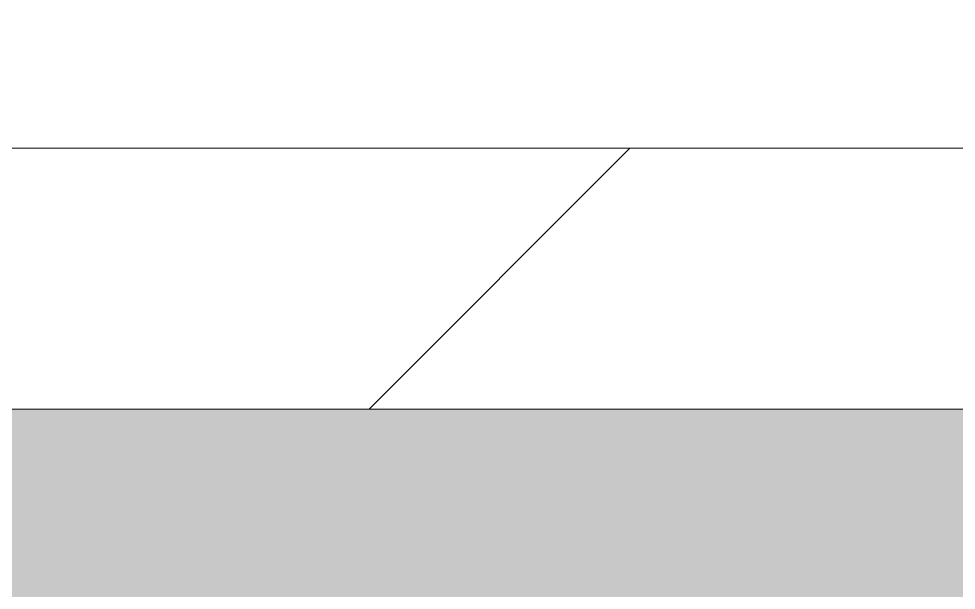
# Model space of a CAD drawing. Header units: inches. Extents: x -4110 to -1807, y 11006 to 12281.
# Drawn here: x -3567.649 to -3565.852, y 11752.342 to 11753.438 of the extents above; entities that cross this region are included whole.
import ezdxf

# ---------------------------------------------------------------- set-up
doc = ezdxf.new("R2010")
doc.units = ezdxf.units.IN
doc.header["$MEASUREMENT"] = 0
doc.layers.add('A-WALL', color=113, linetype='Continuous', lineweight=18)
doc.layers.add('A-WALL-PATT-5', color=111, linetype='Continuous', lineweight=9)

msp = doc.modelspace()

# ---------------------------------------------------------------- hatches: boundary and pattern name
at = {"layer": 'A-WALL-PATT-5'}
h = msp.add_hatch(dxfattribs=at)
h.set_pattern_fill('FP_1', color=256, style=0, pattern_type=2)
h.set_pattern_definition([(0, (0, 0), (20.48, 5.12), [0.845, -14.515, 0.845, -14.515, -81.92]), (0, (0, 0), (20.48, 5.12), [-30.72, 0.845, -29.875, 0.845, -14.515, -35.84]), (0, (0, 0), (20.48, 5.12), [-76.8, 0.845, -9.395, 0.845, -24.755]), (120, (7.68, 2.56), (-14.67405, 15.1762003), [0.845, -14.515, 0.845, -14.515, -81.92]), (120, (7.68, 2.56), (-14.67405, 15.1762003), [-30.72, 0.845, -29.875, 0.845, -14.515, -35.84]), (120, (7.68, 2.56), (-14.67405, 15.1762003), [-76.8, 0.845, -9.395, 0.845, -24.755]), (240, (10.24, 12.8), (-5.80595, -20.2962003), [0.845, -14.515, 0.845, -14.515, -81.92]), (240, (10.24, 12.8), (-5.80595, -20.2962003), [-30.72, 0.845, -29.875, 0.845, -14.515, -35.84]), (240, (10.24, 12.8), (-5.80595, -20.2962003), [-76.8, 0.845, -9.395, 0.845, -24.755])])
h.paths.add_polyline_path([(-3555.0495, 11753.1894), (-3501.6737, 11753.1894), (-3501.6737, 11753.8144), (-3852.4737, 11753.8144), (-3852.4737, 11753.1894), (-3555.0682, 11753.1894)], flags=0)
h = msp.add_hatch(dxfattribs=at)
h.set_pattern_fill('FP_22', color=256, style=0, pattern_type=2)
h.set_pattern_definition([(45, (0, 0), (-6.335677, 6.335677), []), (45, (0, 9.6), (-6.335677, 6.335677), [])])
h.paths.add_polyline_path([(-3555.317, 11752.6894), (-3501.6737, 11752.6894), (-3501.6737, 11753.1894), (-3852.4737, 11753.1894), (-3852.4737, 11752.6894), (-3555.3421, 11752.6894)], flags=0)
h = msp.add_hatch(dxfattribs=at)
h.set_pattern_fill('FP_2', color=256, style=0, pattern_type=2)
h.set_pattern_definition([(161.57, (0.32, 0.32), (-2.560496185, -0.000537386), [0, -18.214, 2.022, 0]), (18.43, (-0.32, 0.32), (-2.560496185, 0.000537386), [0, -18.214, 2.022, 0]), (108.43, (0.32, 0.32), (1.27922091, -6.400876726), [6.07, -14.166]), (71.57, (-0.32, 0.32), (1.27922091, 6.400876726), [6.07, -14.166])])
h.paths.add_polyline_path([(-3622.9476, 11747.1894), (-3504.6737, 11747.1894), (-3504.6737, 11747.4394), (-3501.6737, 11747.4394), (-3501.6737, 11752.6894), (-3852.4737, 11752.6894), (-3852.4737, 11747.1894), (-3690.3061, 11747.1894)], flags=0)

# ---------------------------------------------------------------- linework, layer by layer
at = {"layer": 'A-WALL'}
for p, q in [((-3852.4737, 11753.1894), (-3501.6737, 11753.1894)), ((-3852.4737, 11752.6894), (-3501.6737, 11752.6894))]:
    msp.add_line(p, q, dxfattribs=at)

doc.saveas('drawing.dxf')
